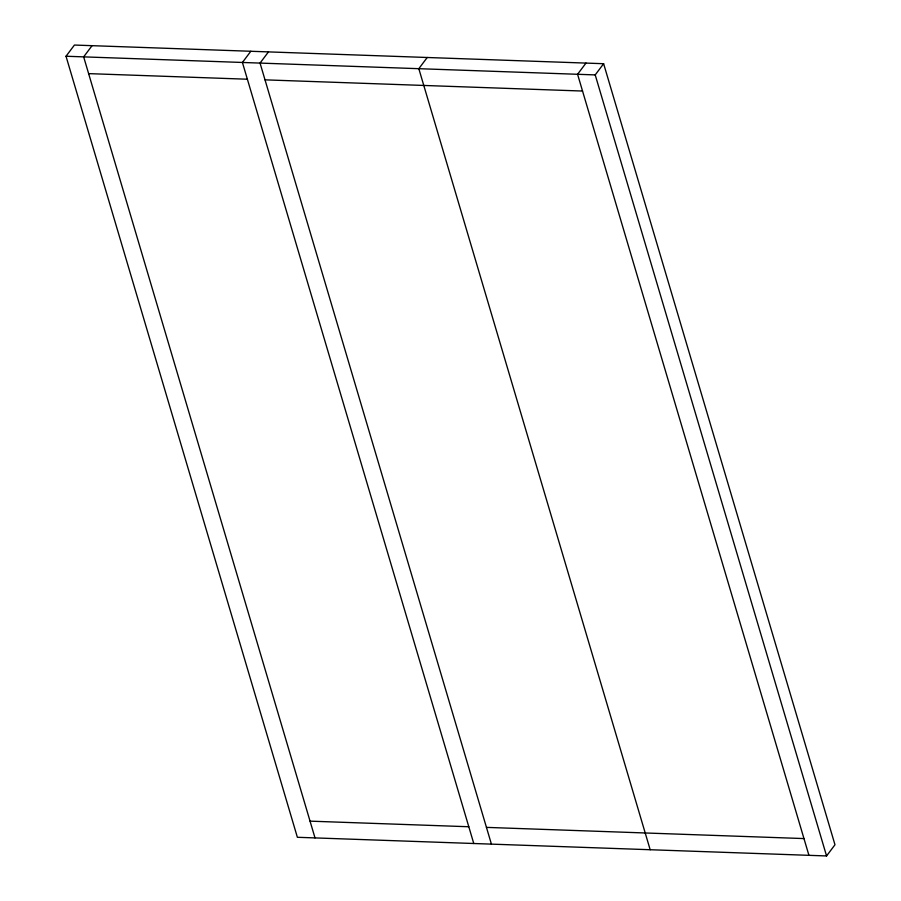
<?xml version="1.0" encoding="UTF-8"?>
<svg xmlns="http://www.w3.org/2000/svg" width="901" height="901" viewBox="0 0 901 901"><rect width="100%" height="100%" fill="white"/><g stroke="black" fill="none" stroke-linecap="round" stroke-linejoin="round"><path stroke-width="1.35" d="M66.021 56.245L74.434 45.05L603.625 63.712L834.979 844.755L826.566 855.95L297.375 837.288L66.021 56.245L595.212 74.907L603.625 63.712M92.071 45.669L83.658 56.864L315.012 837.919M250.827 51.267L242.414 62.462L473.768 843.516M268.464 51.886L260.051 63.081L491.417 844.136M427.232 57.484L418.819 68.679L650.173 849.733M585.988 63.081L577.575 74.276L808.929 855.331M88.625 73.623L247.381 79.22M265.018 79.851L582.542 91.046M310.045 821.149L468.813 826.746M486.45 827.377L803.962 838.572M595.212 74.907L826.566 855.95"/></g></svg>
